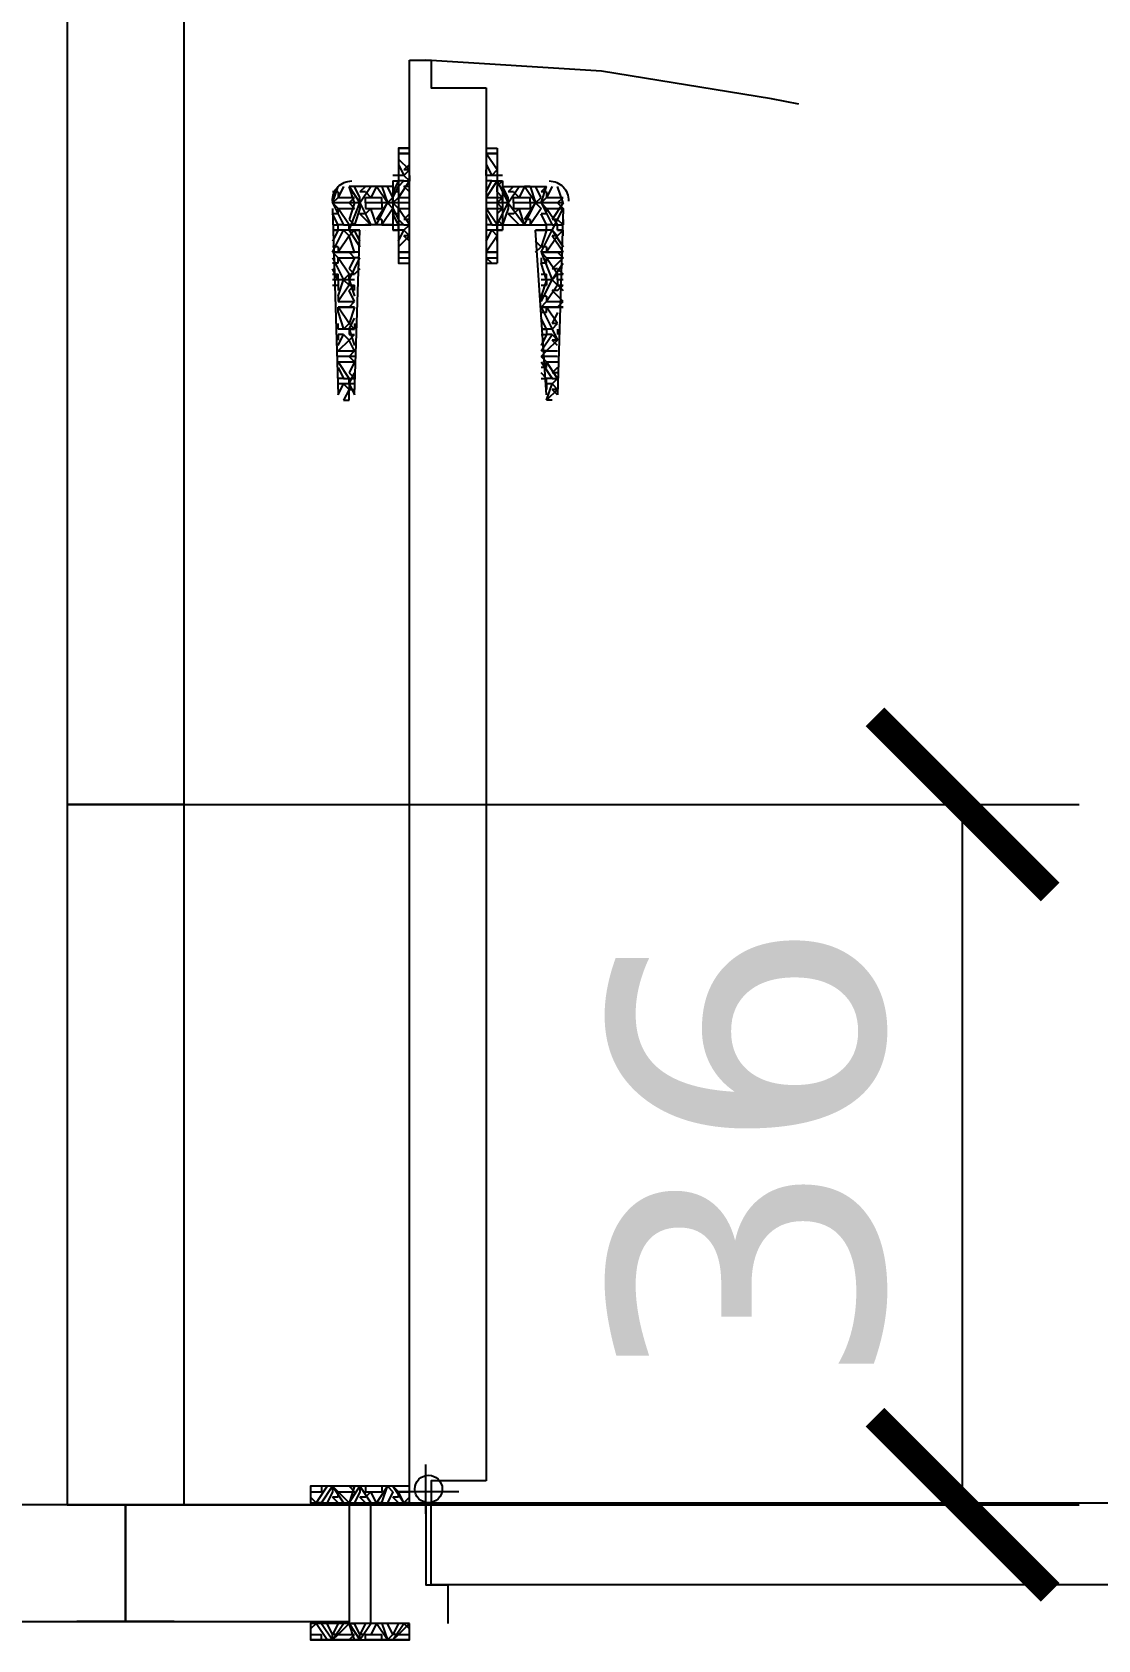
# Model space of a CAD drawing. Header units: centimetres. Extents: x -135 to 4159, y -1445 to 1077.
# Drawn here: x 2402.2 to 2457, y 440.3 to 522.9 of the extents above; entities that cross this region are included whole.
import ezdxf

# ---------------------------------------------------------------- set-up
doc = ezdxf.new("R2010")
doc.units = ezdxf.units.CM
for name, color, linetype in [('IC_KAPILAR', 7, 'Continuous'), ('MONTAJ_OZEL_OLCU', 6, 'Continuous'), ('MONTAJ_OZEL_PANO', 6, 'Continuous'), ('MONTAJ_STANDART', 7, 'Continuous')]:
    doc.layers.add(name, color=color, linetype=linetype)
doc.styles.add('PORTMAN', font='DejaVuSans.ttf')
doc.dimstyles.new('PORTMAN', dxfattribs={"dimtxt": 14, "dimasz": 9, "dimexe": 6, "dimexo": 5, "dimgap": 4, "dimtad": 1, "dimtxsty": 'PORTMAN', "dimblk": 'ARCHTICK', "dimcen": 2.5, "dimazin": 3, "dimtfac": 0.5, "dimtmove": 2, "dimatfit": 3})

# ---------------------------------------------------------------- blocks, each defined once
blk = doc.blocks.new('BOM_I11_1255p0_IC_K01_SOL_UST_KAYP102p5')
blk.add_lwpolyline([(0, 114), (6, 114), (6, 125.5), (0, 125.5)], close=True)
blk = doc.blocks.new('MNT_BOM_I11_1255p0_IC_K01_SOL_UST_KAYP102p5')
blk.add_blockref('BOM_I11_1255p0_IC_K01_SOL_UST_KAYP102p5', (0, 0))
blk = doc.blocks.new('kaynak-ic-kapi')
at = {"color": 133, "linetype": 'Continuous', "lineweight": 25, "true_color": 0x6ec1dd}
for p, q in [((54328.39, 7919.031), (54328.39, 7993.181)), ((54324.442, 7991.771), (54324.442, 7920.159)), ((54324.442, 7988.67), (54323.879, 7988.67)), ((54323.879, 7988.67), (54323.879, 7982.749)), ((54324.442, 7988.67), (54323.879, 7988.67)), ((54324.442, 7988.67), (54324.442, 7988.67)), ((54324.442, 7988.67), (54324.442, 7988.67)), ((54328.953, 7988.67), (54328.39, 7988.67)), ((54323.879, 7988.388), (54324.442, 7988.388)), ((54324.442, 7988.388), (54323.879, 7988.388)), ((54323.879, 7987.542), (54324.442, 7988.388)), ((54323.879, 7987.824), (54323.879, 7987.542)), ((54324.442, 7987.824), (54324.16, 7987.26)), ((54324.442, 7988.388), (54324.442, 7988.388)), ((54328.39, 7988.388), (54328.953, 7988.388)), ((54328.953, 7988.388), (54328.39, 7988.388)), ((54328.39, 7987.542), (54328.953, 7988.106)), ((54328.39, 7987.824), (54328.672, 7987.542)), ((54323.597, 7987.26), (54323.879, 7987.26)), ((54323.879, 7986.696), (54323.597, 7986.978)), ((54323.879, 7986.978), (54323.597, 7986.978)), ((54323.597, 7986.978), (54323.597, 7986.978)), ((54323.597, 7986.978), (54323.597, 7984.441)), ((54324.16, 7987.26), (54323.879, 7987.542)), ((54323.879, 7987.542), (54323.879, 7987.542)), ((54323.879, 7987.26), (54323.879, 7987.26)), ((54323.879, 7987.26), (54324.442, 7987.26)), ((54323.879, 7987.26), (54323.879, 7986.978)), ((54323.879, 7987.26), (54323.879, 7987.26)), ((54323.879, 7987.26), (54323.879, 7986.978)), ((54323.879, 7987.26), (54323.879, 7987.26)), ((54324.16, 7986.978), (54323.879, 7986.978)), ((54323.879, 7986.978), (54324.442, 7986.133)), ((54323.879, 7986.978), (54323.879, 7986.978)), ((54324.16, 7987.26), (54324.442, 7987.26)), ((54324.442, 7986.415), (54324.16, 7986.978)), ((54324.16, 7986.978), (54324.442, 7986.978)), ((54324.442, 7987.26), (54324.442, 7987.542)), ((54324.442, 7987.26), (54324.442, 7987.26)), ((54324.442, 7987.26), (54324.442, 7987.26)), ((54324.442, 7986.978), (54324.442, 7986.978)), ((54324.442, 7986.978), (54324.442, 7986.978)), ((54324.442, 7986.978), (54324.442, 7986.978)), ((54328.672, 7987.26), (54328.39, 7987.542)), ((54328.672, 7987.26), (54328.39, 7987.542)), ((54328.39, 7987.542), (54328.672, 7987.542)), ((54328.39, 7987.26), (54328.39, 7987.26)), ((54328.39, 7987.26), (54328.39, 7987.26)), ((54328.39, 7987.26), (54328.39, 7986.978)), ((54328.672, 7986.978), (54328.39, 7986.978)), ((54328.39, 7986.978), (54328.953, 7986.133)), ((54328.672, 7987.26), (54328.953, 7987.26)), ((54328.672, 7987.26), (54328.953, 7987.26)), ((54328.953, 7986.696), (54328.672, 7986.978)), ((54328.672, 7986.978), (54328.953, 7986.978)), ((54328.953, 7987.26), (54329.235, 7987.26)), ((54328.953, 7987.26), (54328.953, 7987.26)), ((54328.953, 7987.26), (54328.953, 7986.978)), ((54328.953, 7987.26), (54328.953, 7987.26)), ((54328.953, 7986.978), (54328.953, 7986.978)), ((54329.235, 7986.978), (54328.953, 7986.978)), ((54328.953, 7986.978), (54329.235, 7986.415)), ((54328.953, 7986.978), (54328.953, 7986.978)), ((54329.235, 7986.978), (54329.235, 7984.441)), ((54320.495, 7985.851), (54320.777, 7986.696)), ((54320.777, 7985.851), (54320.495, 7986.133)), ((54321.341, 7986.133), (54320.495, 7986.133)), ((54321.059, 7986.696), (54321.341, 7986.133)), ((54321.623, 7985.851), (54321.341, 7986.696)), ((54321.341, 7986.696), (54321.623, 7986.415)), ((54323.597, 7986.696), (54321.341, 7986.696)), ((54321.341, 7986.415), (54321.341, 7986.133)), ((54321.341, 7986.415), (54321.623, 7986.415)), ((54321.623, 7985.851), (54321.341, 7986.133)), ((54321.623, 7986.133), (54321.905, 7986.696)), ((54321.905, 7985.851), (54321.623, 7986.133)), ((54322.187, 7986.696), (54321.905, 7985.851)), ((54321.905, 7985.851), (54322.469, 7986.696)), ((54322.187, 7986.696), (54322.187, 7986.696)), ((54322.187, 7986.696), (54322.469, 7986.696)), ((54322.187, 7985.851), (54322.187, 7986.133)), ((54323.033, 7986.133), (54322.187, 7986.133)), ((54322.469, 7986.696), (54322.751, 7986.133)), ((54323.033, 7986.415), (54322.751, 7986.133)), ((54323.033, 7986.696), (54323.315, 7986.415)), ((54323.033, 7986.415), (54323.315, 7986.415)), ((54323.033, 7985.851), (54323.033, 7986.133)), ((54323.315, 7986.133), (54323.597, 7986.696)), ((54323.315, 7985.851), (54323.315, 7986.133)), ((54323.879, 7985.851), (54323.597, 7986.133)), ((54323.879, 7986.133), (54323.597, 7986.133)), ((54323.879, 7986.696), (54323.879, 7986.696)), ((54323.879, 7986.415), (54323.879, 7986.696)), ((54324.442, 7986.133), (54323.879, 7986.133)), ((54324.442, 7986.133), (54324.442, 7986.133)), ((54328.39, 7986.696), (54328.672, 7986.696)), ((54328.39, 7986.415), (54328.672, 7986.696)), ((54328.953, 7986.133), (54328.39, 7986.133)), ((54328.953, 7986.415), (54328.953, 7986.133)), ((54328.953, 7986.415), (54329.235, 7986.415)), ((54329.235, 7985.851), (54328.953, 7986.133)), ((54328.953, 7986.133), (54328.953, 7986.133)), ((54328.953, 7986.133), (54328.953, 7986.133)), ((54329.235, 7986.133), (54329.517, 7986.696)), ((54329.235, 7986.696), (54331.491, 7986.696)), ((54329.235, 7986.415), (54329.235, 7986.415)), ((54329.517, 7985.851), (54329.235, 7986.133)), ((54329.799, 7986.696), (54329.517, 7985.851)), ((54329.517, 7985.851), (54330.081, 7986.696)), ((54329.799, 7986.696), (54329.799, 7986.696)), ((54329.799, 7986.696), (54330.081, 7986.696)), ((54329.799, 7985.851), (54329.799, 7986.133)), ((54330.645, 7986.133), (54329.799, 7986.133)), ((54330.081, 7986.696), (54330.363, 7986.133)), ((54330.645, 7986.415), (54330.363, 7986.133)), ((54330.645, 7986.696), (54330.927, 7986.415)), ((54330.645, 7986.415), (54330.927, 7986.415)), ((54330.645, 7985.851), (54330.645, 7986.133)), ((54330.927, 7986.133), (54331.209, 7986.696)), ((54330.927, 7985.851), (54330.927, 7986.133)), ((54331.209, 7985.851), (54331.491, 7986.696)), ((54331.491, 7985.851), (54331.209, 7986.133)), ((54332.055, 7986.133), (54331.209, 7986.133)), ((54331.491, 7986.696), (54331.491, 7986.696)), ((54331.491, 7986.696), (54331.491, 7986.696)), ((54331.773, 7986.696), (54332.055, 7986.133)), ((54332.337, 7985.851), (54332.055, 7986.696)), ((54332.055, 7986.415), (54332.055, 7986.133)), ((54332.055, 7986.415), (54332.337, 7986.415)), ((54332.337, 7985.851), (54332.055, 7986.133)), ((54320.495, 7985.851), (54320.495, 7985.851)), ((54320.495, 7985.851), (54320.495, 7985.851)), ((54320.777, 7985.851), (54320.495, 7985.569)), ((54320.495, 7985.851), (54321.059, 7985.005)), ((54321.341, 7985.569), (54320.495, 7985.569)), ((54320.495, 7985.569), (54320.777, 7975.983)), ((54320.777, 7984.723), (54321.341, 7985.569)), ((54321.623, 7985.851), (54321.059, 7984.723)), ((54321.623, 7985.851), (54321.341, 7985.569)), ((54321.341, 7985.287), (54321.341, 7985.569)), ((54321.341, 7985.287), (54321.623, 7985.287)), ((54321.341, 7984.723), (54321.623, 7985.287)), ((54321.905, 7985.851), (54321.623, 7985.569)), ((54321.623, 7985.569), (54322.187, 7984.723)), ((54322.469, 7984.723), (54321.905, 7985.851)), ((54321.905, 7985.851), (54321.905, 7985.851)), ((54321.905, 7985.851), (54321.905, 7985.851)), ((54321.905, 7985.851), (54322.469, 7985.005)), ((54322.187, 7985.851), (54322.187, 7985.569)), ((54323.033, 7985.569), (54322.187, 7985.569)), ((54322.469, 7984.723), (54322.751, 7985.569)), ((54323.033, 7985.287), (54322.751, 7985.569)), ((54322.751, 7984.723), (54323.315, 7985.287)), ((54323.033, 7985.851), (54323.033, 7985.569)), ((54323.033, 7985.287), (54323.315, 7985.287)), ((54323.315, 7985.851), (54323.597, 7985.851)), ((54323.315, 7985.851), (54323.597, 7985.851)), ((54323.315, 7985.851), (54323.315, 7985.569)), ((54323.315, 7985.851), (54323.597, 7985.851)), ((54323.315, 7985.569), (54323.597, 7984.723)), ((54323.597, 7985.851), (54323.879, 7985.851)), ((54323.879, 7985.851), (54323.597, 7985.569)), ((54323.597, 7985.851), (54323.597, 7985.569)), ((54323.879, 7985.569), (54323.597, 7985.569)), ((54323.597, 7985.569), (54323.879, 7985.287)), ((54323.879, 7985.851), (54324.442, 7985.851)), ((54324.442, 7985.569), (54323.879, 7985.569)), ((54323.879, 7984.723), (54324.442, 7985.569)), ((54323.879, 7985.287), (54323.879, 7985.005)), ((54324.442, 7985.287), (54324.16, 7984.723)), ((54324.442, 7985.569), (54324.442, 7985.569)), ((54328.39, 7985.851), (54328.953, 7985.851)), ((54328.953, 7985.569), (54328.39, 7985.569)), ((54328.39, 7984.723), (54328.953, 7985.569)), ((54328.39, 7985.287), (54328.672, 7985.005)), ((54328.953, 7985.851), (54329.235, 7985.851)), ((54329.235, 7985.851), (54328.953, 7985.569)), ((54329.235, 7985.569), (54328.953, 7985.005)), ((54328.953, 7985.287), (54328.953, 7985.569)), ((54328.953, 7985.569), (54328.953, 7985.569)), ((54328.953, 7985.569), (54328.953, 7985.569)), ((54328.953, 7985.287), (54329.235, 7985.287)), ((54328.953, 7984.723), (54329.235, 7985.287)), ((54329.235, 7985.851), (54330.645, 7985.851)), ((54329.235, 7985.851), (54329.235, 7985.569)), ((54329.235, 7985.851), (54329.235, 7985.851)), ((54329.517, 7985.851), (54329.235, 7985.569)), ((54329.235, 7985.569), (54329.799, 7984.723)), ((54329.235, 7985.287), (54329.235, 7985.287)), ((54329.235, 7985.287), (54329.235, 7985.287)), ((54330.081, 7984.723), (54329.517, 7985.851)), ((54329.517, 7985.851), (54329.517, 7985.851)), ((54329.517, 7985.851), (54329.517, 7985.851)), ((54329.517, 7985.851), (54330.081, 7985.005)), ((54329.799, 7985.851), (54329.799, 7985.569)), ((54330.645, 7985.569), (54329.799, 7985.569)), ((54330.081, 7984.723), (54330.363, 7985.569)), ((54330.645, 7985.287), (54330.363, 7985.569)), ((54330.363, 7984.723), (54330.927, 7985.287)), ((54330.645, 7985.851), (54330.645, 7985.569)), ((54330.645, 7985.287), (54330.927, 7985.287)), ((54330.927, 7985.851), (54332.337, 7985.851)), ((54330.927, 7985.851), (54331.209, 7985.851)), ((54330.927, 7985.851), (54330.927, 7985.569)), ((54330.927, 7985.851), (54331.209, 7985.851)), ((54330.927, 7985.569), (54331.209, 7984.723)), ((54331.491, 7985.851), (54331.209, 7985.569)), ((54331.209, 7985.851), (54331.491, 7985.005)), ((54332.055, 7985.569), (54331.209, 7985.569)), ((54331.491, 7984.723), (54332.055, 7985.569)), ((54332.337, 7985.851), (54331.773, 7984.723)), ((54332.337, 7985.851), (54332.055, 7985.569)), ((54332.055, 7985.287), (54332.055, 7985.569)), ((54332.337, 7985.569), (54332.055, 7975.983)), ((54332.055, 7985.287), (54332.337, 7985.287)), ((54332.055, 7984.723), (54332.337, 7985.287)), ((54332.337, 7985.569), (54332.337, 7985.569)), ((54332.337, 7985.569), (54332.337, 7985.287)), ((54320.777, 7985.005), (54320.495, 7984.723)), ((54320.495, 7985.005), (54320.495, 7984.723)), ((54320.777, 7984.723), (54320.495, 7984.723)), ((54320.495, 7984.441), (54320.777, 7984.441)), ((54321.059, 7984.441), (54320.495, 7983.595)), ((54320.777, 7984.159), (54320.495, 7984.441)), ((54320.777, 7984.441), (54320.495, 7984.441)), ((54320.495, 7984.159), (54320.495, 7984.441)), ((54320.777, 7985.005), (54321.059, 7985.005)), ((54320.777, 7984.441), (54320.777, 7984.723)), ((54321.059, 7984.723), (54320.777, 7984.723)), ((54320.777, 7984.441), (54320.777, 7984.441)), ((54321.059, 7984.441), (54320.777, 7984.159)), ((54321.059, 7984.723), (54321.341, 7984.723)), ((54321.059, 7984.441), (54321.905, 7984.441)), ((54321.059, 7984.441), (54321.341, 7984.441)), ((54321.341, 7984.441), (54321.341, 7984.723)), ((54322.187, 7984.723), (54321.341, 7984.723)), ((54321.341, 7984.441), (54321.341, 7984.441)), ((54321.905, 7984.441), (54321.341, 7984.441)), ((54321.341, 7984.441), (54321.623, 7983.595)), ((54321.341, 7975.983), (54321.905, 7984.441)), ((54323.597, 7984.723), (54321.905, 7984.723)), ((54321.905, 7984.441), (54321.905, 7984.441)), ((54322.187, 7985.005), (54322.187, 7984.723)), ((54322.187, 7985.005), (54322.469, 7985.005)), ((54322.187, 7984.723), (54322.187, 7984.723)), ((54322.469, 7984.723), (54322.469, 7984.723)), ((54322.751, 7984.723), (54322.751, 7984.723)), ((54323.597, 7984.723), (54322.751, 7984.723)), ((54323.879, 7985.005), (54323.597, 7984.723)), ((54323.879, 7984.723), (54323.597, 7984.723)), ((54323.597, 7984.723), (54323.597, 7984.723)), ((54323.597, 7984.441), (54323.879, 7984.441)), ((54323.879, 7984.441), (54323.597, 7984.441)), ((54323.879, 7985.005), (54323.879, 7985.005)), ((54323.879, 7984.441), (54323.879, 7984.723)), ((54323.879, 7984.441), (54323.879, 7984.723)), ((54324.16, 7984.723), (54323.879, 7984.723)), ((54323.879, 7984.441), (54324.442, 7984.441)), ((54323.879, 7984.441), (54323.879, 7984.441)), ((54323.879, 7984.441), (54323.879, 7984.159)), ((54323.879, 7984.441), (54323.879, 7984.441)), ((54324.16, 7984.441), (54323.879, 7984.159)), ((54323.879, 7984.441), (54323.879, 7984.441)), ((54324.16, 7984.723), (54324.442, 7984.723)), ((54324.442, 7983.877), (54324.16, 7984.441)), ((54324.16, 7984.441), (54324.442, 7984.441)), ((54324.442, 7984.723), (54324.442, 7984.723)), ((54324.442, 7984.723), (54324.442, 7984.723)), ((54324.442, 7984.723), (54324.442, 7984.723)), ((54324.442, 7984.441), (54324.442, 7984.441)), ((54324.442, 7984.441), (54324.442, 7984.441)), ((54324.442, 7984.441), (54324.442, 7984.441)), ((54328.39, 7985.005), (54328.672, 7985.005)), ((54328.39, 7984.441), (54328.39, 7984.723)), ((54328.672, 7984.723), (54328.39, 7984.723)), ((54328.39, 7984.441), (54328.39, 7984.441)), ((54328.672, 7984.441), (54328.39, 7984.159)), ((54328.39, 7984.441), (54328.39, 7984.441)), ((54328.672, 7984.441), (54328.39, 7984.159)), ((54328.953, 7985.005), (54328.672, 7984.723)), ((54328.672, 7984.723), (54328.953, 7984.723)), ((54328.672, 7984.441), (54328.953, 7984.441)), ((54328.672, 7984.441), (54328.953, 7984.441)), ((54328.953, 7984.723), (54328.953, 7984.723)), ((54328.953, 7984.441), (54328.953, 7984.723)), ((54329.235, 7984.723), (54328.953, 7984.723)), ((54328.953, 7984.441), (54329.235, 7984.441)), ((54328.953, 7984.441), (54328.953, 7984.441)), ((54328.953, 7984.441), (54328.953, 7984.441)), ((54329.235, 7984.441), (54328.953, 7984.441)), ((54328.953, 7984.441), (54328.953, 7984.159)), ((54328.953, 7984.441), (54328.953, 7984.441)), ((54329.799, 7984.723), (54329.235, 7984.723)), ((54329.235, 7984.723), (54330.645, 7984.723)), ((54329.799, 7985.005), (54329.799, 7984.723)), ((54329.799, 7985.005), (54330.081, 7985.005)), ((54329.799, 7984.723), (54329.799, 7984.723)), ((54330.081, 7984.723), (54330.081, 7984.723)), ((54330.363, 7984.723), (54330.363, 7984.723)), ((54331.491, 7984.723), (54330.363, 7984.723)), ((54330.645, 7984.441), (54330.645, 7984.441)), ((54331.491, 7984.441), (54330.927, 7983.595)), ((54331.491, 7984.441), (54330.927, 7984.441)), ((54330.927, 7983.877), (54331.209, 7984.441)), ((54331.209, 7975.983), (54330.927, 7984.441)), ((54331.491, 7985.005), (54331.209, 7984.723)), ((54331.491, 7984.159), (54331.209, 7984.441)), ((54331.491, 7985.005), (54331.491, 7985.005)), ((54331.491, 7984.441), (54331.491, 7984.723)), ((54331.773, 7984.723), (54331.491, 7984.723)), ((54331.491, 7984.441), (54331.491, 7984.441)), ((54331.773, 7984.441), (54331.491, 7984.159)), ((54331.773, 7984.723), (54332.055, 7984.723)), ((54332.337, 7983.313), (54331.773, 7984.441)), ((54331.773, 7984.441), (54332.055, 7984.441)), ((54332.055, 7984.441), (54332.055, 7984.723)), ((54332.337, 7984.723), (54332.055, 7984.723)), ((54332.055, 7984.441), (54332.055, 7984.441)), ((54332.337, 7984.441), (54332.055, 7984.441)), ((54332.055, 7984.441), (54332.337, 7983.877)), ((54320.495, 7983.313), (54321.059, 7984.159)), ((54320.777, 7984.159), (54321.059, 7984.159)), ((54320.777, 7984.159), (54321.341, 7983.313)), ((54321.341, 7983.595), (54321.341, 7983.313)), ((54321.341, 7983.595), (54321.623, 7983.595)), ((54321.623, 7983.595), (54321.905, 7983.877)), ((54321.905, 7983.313), (54321.623, 7983.595)), ((54323.879, 7984.159), (54323.879, 7984.159)), ((54323.879, 7983.877), (54323.879, 7984.159)), ((54323.879, 7984.159), (54324.442, 7983.313)), ((54323.879, 7984.159), (54323.879, 7984.159)), ((54328.39, 7984.159), (54328.672, 7984.159)), ((54328.39, 7983.877), (54328.672, 7984.159)), ((54328.39, 7984.159), (54328.953, 7983.595)), ((54328.953, 7984.159), (54328.953, 7984.159)), ((54331.209, 7983.313), (54331.491, 7984.159)), ((54331.491, 7984.159), (54331.491, 7984.159)), ((54331.491, 7984.159), (54332.055, 7983.313)), ((54332.055, 7983.595), (54332.055, 7983.313)), ((54332.055, 7983.595), (54332.337, 7983.595)), ((54320.495, 7983.313), (54321.623, 7983.313)), ((54320.495, 7983.313), (54320.495, 7983.313)), ((54320.777, 7983.313), (54320.495, 7983.313)), ((54320.777, 7983.313), (54320.495, 7983.031)), ((54321.341, 7983.313), (54320.495, 7983.313)), ((54320.495, 7983.031), (54320.495, 7983.031)), ((54321.341, 7983.031), (54320.495, 7983.031)), ((54320.495, 7983.031), (54321.059, 7982.467)), ((54320.777, 7982.185), (54321.341, 7983.031)), ((54321.623, 7983.313), (54321.341, 7983.313)), ((54321.623, 7983.313), (54321.341, 7983.031)), ((54321.341, 7982.749), (54321.341, 7983.031)), ((54321.341, 7982.749), (54321.623, 7982.749)), ((54321.341, 7981.903), (54321.623, 7982.749)), ((54321.623, 7983.031), (54321.623, 7982.749)), ((54321.623, 7982.749), (54321.623, 7982.749)), ((54323.879, 7983.313), (54324.442, 7983.313)), ((54324.442, 7983.313), (54323.879, 7983.313)), ((54324.442, 7983.031), (54323.879, 7983.031)), ((54324.442, 7982.749), (54323.879, 7982.749)), ((54324.16, 7982.749), (54324.442, 7983.031)), ((54324.442, 7983.313), (54324.442, 7983.313)), ((54324.442, 7983.031), (54324.442, 7983.031)), ((54328.39, 7983.313), (54328.953, 7983.313)), ((54328.953, 7983.313), (54328.39, 7983.313)), ((54328.953, 7983.031), (54328.39, 7983.031)), ((54328.953, 7982.749), (54328.953, 7982.749)), ((54330.927, 7983.313), (54332.337, 7983.313)), ((54330.927, 7983.313), (54331.209, 7983.313)), ((54331.491, 7981.903), (54330.927, 7983.031)), ((54330.927, 7983.031), (54331.209, 7983.031)), ((54331.491, 7983.313), (54331.209, 7983.313)), ((54331.491, 7983.313), (54331.209, 7983.031)), ((54332.055, 7983.313), (54331.209, 7983.313)), ((54332.055, 7983.031), (54331.209, 7983.031)), ((54331.209, 7983.031), (54331.491, 7982.467)), ((54331.491, 7982.185), (54332.055, 7983.031)), ((54332.337, 7983.031), (54331.773, 7981.903)), ((54332.337, 7983.313), (54332.055, 7983.313)), ((54332.337, 7983.313), (54332.055, 7983.031)), ((54332.055, 7982.749), (54332.055, 7983.031)), ((54332.055, 7982.749), (54332.337, 7982.749)), ((54320.777, 7982.467), (54320.495, 7982.185)), ((54320.777, 7982.185), (54320.495, 7982.185)), ((54320.495, 7982.185), (54320.495, 7982.185)), ((54320.495, 7981.903), (54320.777, 7981.903)), ((54320.777, 7982.467), (54321.059, 7982.467)), ((54320.777, 7981.903), (54320.777, 7982.185)), ((54321.059, 7981.903), (54320.777, 7982.185)), ((54320.777, 7981.903), (54320.777, 7981.622)), ((54321.059, 7981.903), (54320.777, 7981.622)), ((54321.059, 7981.903), (54321.623, 7981.903)), ((54321.059, 7981.903), (54321.341, 7981.903)), ((54321.059, 7981.903), (54321.341, 7981.903)), ((54321.341, 7981.903), (54321.341, 7982.185)), ((54321.623, 7982.185), (54321.341, 7982.185)), ((54321.341, 7981.903), (54321.341, 7981.622)), ((54321.341, 7981.903), (54321.623, 7981.058)), ((54330.927, 7982.467), (54331.209, 7982.185)), ((54331.491, 7982.467), (54331.209, 7982.185)), ((54331.491, 7982.185), (54331.209, 7982.185)), ((54331.491, 7981.903), (54331.209, 7981.058)), ((54331.491, 7982.467), (54331.491, 7982.467)), ((54331.491, 7981.903), (54331.491, 7982.185)), ((54331.773, 7981.903), (54331.491, 7982.185)), ((54331.491, 7981.903), (54331.491, 7981.622)), ((54331.773, 7981.903), (54331.491, 7981.622)), ((54332.055, 7981.058), (54331.773, 7981.903)), ((54331.773, 7981.903), (54332.055, 7981.903)), ((54331.773, 7981.903), (54332.055, 7981.903)), ((54332.055, 7981.903), (54332.337, 7982.467)), ((54332.055, 7981.903), (54332.055, 7982.185)), ((54332.337, 7982.185), (54332.055, 7982.185)), ((54332.055, 7981.903), (54332.055, 7981.622)), ((54332.055, 7981.903), (54332.055, 7981.34)), ((54320.777, 7981.34), (54320.495, 7981.622)), ((54320.777, 7981.622), (54320.495, 7981.622)), ((54320.495, 7981.622), (54320.495, 7981.622)), ((54320.495, 7980.776), (54321.059, 7981.34)), ((54320.777, 7981.622), (54321.341, 7980.776)), ((54320.777, 7981.34), (54321.059, 7981.34)), ((54321.623, 7981.622), (54321.341, 7981.622)), ((54321.341, 7981.058), (54321.341, 7980.776)), ((54321.341, 7981.058), (54321.623, 7981.058)), ((54321.623, 7980.776), (54321.623, 7981.058)), ((54331.491, 7981.34), (54331.209, 7981.622)), ((54331.491, 7981.622), (54331.209, 7981.622)), ((54331.209, 7981.34), (54331.209, 7981.622)), ((54331.209, 7980.776), (54331.491, 7981.34)), ((54331.491, 7981.622), (54332.055, 7980.776)), ((54331.491, 7981.34), (54331.491, 7981.34)), ((54332.337, 7981.622), (54332.055, 7981.622)), ((54332.055, 7981.058), (54332.055, 7980.776)), ((54332.055, 7981.058), (54332.055, 7981.058)), ((54320.777, 7980.494), (54320.495, 7980.776)), ((54321.341, 7980.776), (54320.495, 7980.776)), ((54320.495, 7980.494), (54321.623, 7980.494)), ((54320.777, 7980.494), (54320.495, 7980.494)), ((54321.341, 7980.494), (54320.495, 7980.494)), ((54320.777, 7979.648), (54321.341, 7980.494)), ((54320.777, 7980.212), (54321.059, 7979.648)), ((54321.623, 7980.494), (54321.341, 7980.776)), ((54321.623, 7980.494), (54321.341, 7980.494)), ((54321.341, 7980.212), (54321.341, 7980.494)), ((54321.341, 7980.212), (54321.623, 7980.212)), ((54321.623, 7980.776), (54321.623, 7980.776)), ((54331.209, 7980.776), (54331.209, 7980.776)), ((54331.491, 7980.494), (54331.209, 7980.776)), ((54332.055, 7980.776), (54331.209, 7980.776)), ((54331.209, 7980.494), (54332.055, 7980.494)), ((54331.209, 7980.494), (54331.209, 7980.494)), ((54331.491, 7980.494), (54331.209, 7980.494)), ((54332.055, 7980.494), (54331.209, 7980.494)), ((54331.209, 7980.494), (54331.491, 7979.648)), ((54331.491, 7979.648), (54332.055, 7980.494)), ((54332.055, 7980.212), (54331.773, 7979.366)), ((54332.055, 7980.776), (54332.055, 7980.776)), ((54332.055, 7980.494), (54332.055, 7980.494)), ((54332.055, 7980.212), (54332.055, 7980.494)), ((54332.055, 7980.212), (54332.055, 7980.212)), ((54321.059, 7979.366), (54320.777, 7979.648)), ((54321.059, 7979.366), (54320.777, 7979.648)), ((54320.777, 7979.648), (54320.777, 7979.648)), ((54320.777, 7979.648), (54321.059, 7979.648)), ((54320.777, 7979.366), (54320.777, 7979.366)), ((54320.777, 7979.366), (54320.777, 7979.366)), ((54320.777, 7979.366), (54320.777, 7979.084)), ((54320.777, 7979.366), (54320.777, 7979.366)), ((54321.059, 7979.366), (54321.623, 7979.366)), ((54321.059, 7979.366), (54321.341, 7979.366)), ((54321.341, 7979.366), (54321.623, 7979.93)), ((54321.341, 7979.366), (54321.341, 7979.366)), ((54321.341, 7979.366), (54321.341, 7979.084)), ((54321.623, 7979.366), (54321.341, 7979.366)), ((54331.491, 7979.366), (54331.209, 7979.93)), ((54331.491, 7979.648), (54331.209, 7979.366)), ((54331.209, 7979.648), (54331.209, 7979.366)), ((54331.491, 7979.366), (54331.209, 7978.52)), ((54331.491, 7979.366), (54331.209, 7979.366)), ((54331.773, 7979.366), (54331.491, 7979.648)), ((54331.491, 7979.648), (54331.491, 7979.648)), ((54331.491, 7979.366), (54331.491, 7979.366)), ((54331.491, 7979.366), (54331.491, 7979.084)), ((54331.773, 7979.366), (54332.055, 7979.366)), ((54332.055, 7979.366), (54332.055, 7979.648)), ((54332.055, 7979.366), (54332.055, 7979.366)), ((54332.055, 7979.366), (54332.055, 7979.366)), ((54321.059, 7979.084), (54320.777, 7978.802)), ((54320.777, 7979.084), (54320.777, 7979.084)), ((54320.777, 7978.802), (54321.059, 7978.802)), ((54320.777, 7978.52), (54321.059, 7978.802)), ((54320.777, 7978.802), (54321.341, 7978.238)), ((54321.623, 7978.238), (54321.059, 7979.084)), ((54321.059, 7979.084), (54321.341, 7979.084)), ((54321.623, 7979.084), (54321.341, 7979.084)), ((54321.341, 7979.084), (54321.623, 7978.52)), ((54331.491, 7978.802), (54331.209, 7979.084)), ((54331.491, 7979.084), (54331.209, 7979.084)), ((54331.209, 7979.084), (54331.209, 7979.084)), ((54331.209, 7978.238), (54331.491, 7978.802)), ((54331.773, 7979.084), (54331.491, 7978.802)), ((54331.491, 7978.802), (54331.491, 7978.802)), ((54331.491, 7978.802), (54332.055, 7978.238)), ((54332.055, 7978.52), (54331.773, 7979.084)), ((54331.773, 7979.084), (54332.055, 7979.084)), ((54332.055, 7979.084), (54332.055, 7979.084)), ((54332.055, 7979.084), (54332.055, 7979.084)), ((54332.055, 7979.084), (54332.055, 7978.802)), ((54321.341, 7978.238), (54320.777, 7978.238)), ((54320.777, 7977.956), (54321.623, 7977.956)), ((54321.623, 7977.956), (54321.341, 7978.238)), ((54321.341, 7978.238), (54321.341, 7978.238)), ((54321.341, 7978.238), (54321.623, 7978.238)), ((54321.623, 7977.956), (54321.341, 7977.674)), ((54331.491, 7977.956), (54331.209, 7978.238)), ((54332.055, 7978.238), (54331.209, 7978.238)), ((54331.209, 7977.956), (54332.055, 7977.956)), ((54331.491, 7977.956), (54331.209, 7977.674)), ((54332.055, 7978.238), (54332.055, 7978.238)), ((54321.341, 7977.674), (54320.777, 7977.674)), ((54320.777, 7976.829), (54321.341, 7977.674)), ((54320.777, 7977.392), (54321.059, 7977.111)), ((54320.777, 7977.111), (54321.059, 7977.111)), ((54321.623, 7977.674), (54321.059, 7976.829)), ((54321.341, 7977.392), (54321.341, 7977.674)), ((54321.341, 7977.392), (54321.623, 7977.392)), ((54321.341, 7976.829), (54321.623, 7977.111)), ((54332.055, 7977.674), (54331.209, 7977.674)), ((54331.209, 7977.674), (54331.491, 7977.111)), ((54331.491, 7976.547), (54331.209, 7977.111)), ((54331.491, 7977.111), (54331.209, 7976.829)), ((54331.491, 7976.829), (54332.055, 7977.674)), ((54331.491, 7977.111), (54331.491, 7977.111)), ((54332.055, 7977.392), (54331.773, 7976.829)), ((54332.055, 7977.674), (54332.055, 7977.674)), ((54321.059, 7976.829), (54320.777, 7976.829)), ((54320.777, 7976.547), (54320.777, 7976.547)), ((54321.059, 7976.547), (54320.777, 7976.265)), ((54320.777, 7976.547), (54320.777, 7976.547)), ((54320.777, 7976.547), (54320.777, 7976.547)), ((54321.059, 7976.547), (54320.777, 7976.265)), ((54320.777, 7976.265), (54321.059, 7976.265)), ((54320.777, 7975.983), (54321.059, 7976.265)), ((54320.777, 7976.265), (54321.341, 7975.701)), ((54321.059, 7976.829), (54321.341, 7976.829)), ((54321.059, 7976.547), (54321.341, 7976.547)), ((54321.059, 7976.547), (54321.341, 7976.547)), ((54321.341, 7976.547), (54321.341, 7976.829)), ((54321.623, 7976.829), (54321.341, 7976.829)), ((54321.341, 7976.547), (54321.341, 7976.265)), ((54321.341, 7976.547), (54321.341, 7976.265)), ((54321.341, 7976.265), (54321.341, 7976.265)), ((54331.491, 7976.829), (54331.209, 7976.829)), ((54331.491, 7976.547), (54331.209, 7975.983)), ((54331.491, 7976.265), (54331.209, 7976.265)), ((54331.491, 7976.265), (54331.209, 7976.265)), ((54331.491, 7976.547), (54331.491, 7976.829)), ((54331.773, 7976.829), (54331.491, 7976.829)), ((54331.491, 7976.547), (54331.491, 7976.265)), ((54331.773, 7976.547), (54331.491, 7976.265)), ((54331.491, 7976.265), (54331.491, 7976.265)), ((54331.491, 7975.701), (54331.491, 7976.265)), ((54331.491, 7976.265), (54331.773, 7975.701)), ((54331.773, 7976.829), (54332.055, 7976.829)), ((54332.055, 7975.983), (54331.773, 7976.547)), ((54331.773, 7976.547), (54332.055, 7976.547)), ((54332.055, 7976.829), (54332.055, 7976.829)), ((54332.055, 7976.547), (54332.055, 7976.547)), ((54321.059, 7975.983), (54321.059, 7975.983)), ((54321.059, 7975.701), (54321.341, 7975.701)), ((54321.341, 7975.983), (54321.341, 7975.983)), ((54331.491, 7975.983), (54331.491, 7975.983)), ((54331.773, 7975.701), (54331.491, 7975.701)), ((54331.773, 7975.983), (54331.773, 7975.983)), ((54327.544, 7918.467), (54327.544, 7921.004)), ((54329.235, 7919.877), (54328.672, 7919.031)), ((54329.235, 7919.877), (54328.953, 7919.595)), ((54329.235, 7919.877), (54329.235, 7919.877)), ((54329.235, 7919.877), (54329.235, 7919.877)), ((54329.517, 7919.877), (54329.235, 7919.595)), ((54329.799, 7919.031), (54329.517, 7919.877)), ((54329.517, 7919.877), (54329.517, 7919.877)), ((54329.517, 7919.877), (54330.081, 7919.031)), ((54329.799, 7919.877), (54329.799, 7919.877)), ((54329.799, 7919.877), (54329.799, 7919.595)), ((54330.927, 7919.877), (54330.363, 7919.031)), ((54330.645, 7919.877), (54330.645, 7919.877)), ((54330.645, 7919.877), (54330.645, 7919.595)), ((54331.491, 7919.031), (54330.927, 7919.877)), ((54330.927, 7919.877), (54330.927, 7919.595)), ((54330.927, 7919.877), (54331.209, 7919.877)), ((54331.491, 7919.877), (54331.209, 7919.877)), ((54331.491, 7919.877), (54331.209, 7919.595)), ((54331.209, 7919.877), (54331.491, 7919.031)), ((54332.337, 7919.877), (54331.773, 7919.031)), ((54332.337, 7919.877), (54332.055, 7919.595)), ((54332.901, 7919.031), (54332.337, 7919.877)), ((54332.337, 7919.877), (54332.337, 7919.877)), ((54332.337, 7919.877), (54332.337, 7919.595)), ((54332.337, 7919.877), (54332.619, 7919.877)), ((54332.619, 7919.877), (54333.183, 7919.031)), ((54332.901, 7919.877), (54332.901, 7919.877)), ((54332.901, 7919.877), (54332.901, 7919.595)), ((54327.544, 7919.031), (54253.394, 7919.031)), ((54325.852, 7919.595), (54328.953, 7919.595)), ((54327.262, 7914.802), (54327.262, 7919.031)), ((54328.953, 7919.595), (54328.39, 7919.595)), ((54328.39, 7919.313), (54328.672, 7919.031)), ((54328.39, 7919.031), (54328.672, 7919.031)), ((54328.672, 7919.031), (54328.953, 7919.595)), ((54328.953, 7919.313), (54328.953, 7919.595)), ((54328.953, 7919.313), (54329.235, 7919.313)), ((54328.953, 7919.031), (54329.235, 7919.313)), ((54329.235, 7919.595), (54329.517, 7919.031)), ((54330.645, 7919.595), (54329.799, 7919.595)), ((54329.799, 7919.031), (54329.799, 7919.031)), ((54329.799, 7919.031), (54330.081, 7919.031)), ((54330.081, 7919.031), (54330.363, 7919.595)), ((54330.645, 7919.313), (54330.363, 7919.595)), ((54330.363, 7912.828), (54330.363, 7919.031)), ((54330.645, 7919.313), (54330.927, 7919.313)), ((54330.645, 7919.031), (54330.927, 7919.313)), ((54330.927, 7919.595), (54331.209, 7919.031)), ((54332.055, 7919.595), (54331.209, 7919.595)), ((54331.491, 7919.031), (54331.209, 7919.031)), ((54331.491, 7919.031), (54332.055, 7919.595)), ((54331.491, 7919.031), (54331.491, 7919.031)), ((54332.055, 7919.313), (54332.055, 7919.595)), ((54332.055, 7919.313), (54332.337, 7919.313)), ((54332.055, 7919.031), (54332.337, 7919.313)), ((54332.337, 7919.595), (54332.619, 7919.031)), ((54333.464, 7919.595), (54332.901, 7919.595)), ((54332.901, 7919.031), (54332.901, 7919.031)), ((54332.901, 7919.031), (54333.183, 7919.031)), ((54333.183, 7919.031), (54333.464, 7919.313)), ((54333.464, 7919.031), (54333.464, 7919.031)), ((54253.394, 7914.802), (54327.262, 7914.802)), ((54326.416, 7914.802), (54326.416, 7912.828)), ((54328.39, 7912.828), (54328.672, 7912.828)), ((54328.39, 7912.546), (54328.672, 7912.828)), ((54328.39, 7912.828), (54328.953, 7912.264)), ((54329.235, 7911.982), (54328.672, 7912.828)), ((54328.953, 7912.828), (54329.235, 7912.264)), ((54329.235, 7912.264), (54329.517, 7912.828)), ((54329.799, 7912.828), (54329.517, 7911.982)), ((54329.517, 7911.982), (54330.081, 7912.828)), ((54329.799, 7912.828), (54329.799, 7912.828)), ((54329.799, 7912.828), (54330.081, 7912.828)), ((54330.081, 7912.828), (54330.363, 7912.264)), ((54330.927, 7911.982), (54330.363, 7912.828)), ((54330.645, 7912.828), (54330.927, 7912.264)), ((54331.491, 7912.828), (54330.927, 7911.982)), ((54330.927, 7912.264), (54331.209, 7912.828)), ((54331.491, 7912.828), (54331.209, 7912.828)), ((54331.209, 7911.982), (54331.491, 7912.828)), ((54331.491, 7912.828), (54331.491, 7912.828)), ((54331.491, 7912.828), (54332.055, 7912.264)), ((54332.337, 7911.982), (54331.773, 7912.828)), ((54332.055, 7912.828), (54332.337, 7912.264)), ((54332.337, 7912.264), (54332.619, 7912.828)), ((54332.619, 7911.982), (54333.183, 7912.828)), ((54332.901, 7912.828), (54332.901, 7912.828)), ((54332.901, 7912.828), (54333.183, 7912.828)), ((54333.183, 7912.828), (54333.464, 7912.546)), ((54333.464, 7912.828), (54333.464, 7912.828)), ((54328.953, 7912.264), (54328.39, 7912.264)), ((54329.235, 7911.982), (54328.953, 7912.264)), ((54328.953, 7912.264), (54328.953, 7912.264)), ((54328.953, 7912.264), (54329.235, 7912.264)), ((54329.517, 7911.982), (54329.235, 7912.264)), ((54329.235, 7911.982), (54329.235, 7911.982)), ((54329.235, 7911.982), (54329.235, 7911.982)), ((54329.517, 7911.982), (54329.517, 7911.982)), ((54329.799, 7911.982), (54329.799, 7912.264)), ((54330.645, 7912.264), (54329.799, 7912.264)), ((54329.799, 7911.982), (54329.799, 7911.982)), ((54330.645, 7912.264), (54330.363, 7912.264)), ((54330.645, 7911.982), (54330.645, 7912.264)), ((54330.645, 7912.264), (54330.927, 7912.264)), ((54330.645, 7911.982), (54330.645, 7911.982)), ((54330.927, 7911.982), (54330.927, 7912.264)), ((54330.927, 7911.982), (54331.209, 7911.982)), ((54331.491, 7911.982), (54331.209, 7912.264)), ((54332.055, 7912.264), (54331.209, 7912.264)), ((54331.491, 7911.982), (54331.491, 7911.982)), ((54332.055, 7912.264), (54332.055, 7912.264)), ((54332.055, 7912.264), (54332.337, 7912.264)), ((54332.337, 7911.982), (54332.337, 7912.264)), ((54332.337, 7911.982), (54332.619, 7911.982)), ((54332.901, 7911.982), (54332.901, 7912.264)), ((54333.464, 7912.264), (54332.901, 7912.264)), ((54332.901, 7911.982), (54332.901, 7911.982))]:
    blk.add_line(p, q, dxfattribs=at)
at = {"color": 7, "linetype": 'Continuous', "lineweight": 25}
blk.add_lwpolyline([(54308.372, 7990.926), (54309.782, 7991.208), (54318.522, 7992.617), (54327.544, 7993.181)], dxfattribs=at)
at = {"color": 133, "linetype": 'Continuous', "lineweight": 25, "true_color": 0x6ec1dd}
for points in [[(54328.39, 7993.181), (54327.262, 7993.181), (54327.262, 7991.771), (54324.442, 7991.771)], [(54328.39, 7988.67), (54328.953, 7988.67), (54328.953, 7982.749), (54328.39, 7982.749)], [(54328.953, 7987.824), (54328.672, 7987.26), (54328.39, 7986.978)], [(54323.879, 7986.978), (54323.597, 7986.415), (54323.315, 7985.851), (54322.469, 7984.723)], [(54323.879, 7984.723), (54323.597, 7985.287), (54323.315, 7985.851), (54322.751, 7986.696)], [(54323.597, 7985.851), (54323.597, 7986.133), (54323.879, 7986.415)], [(54329.235, 7985.851), (54329.235, 7986.133), (54328.953, 7986.696)], [(54331.491, 7984.441), (54330.927, 7985.851), (54330.363, 7986.696)], [(54331.491, 7986.696), (54330.927, 7985.851), (54330.363, 7984.723)], [(54320.495, 7985.851), (54321.623, 7985.851), (54323.033, 7985.851)], [(54321.623, 7983.313), (54321.059, 7984.441), (54320.495, 7985.569)], [(54328.953, 7983.877), (54328.672, 7984.441), (54328.39, 7984.723)], [(54330.927, 7984.441), (54331.491, 7984.441), (54332.337, 7984.441)], [(54321.623, 7983.313), (54321.059, 7981.903), (54320.495, 7981.34)], [(54321.623, 7980.776), (54321.059, 7981.903), (54320.495, 7982.749)], [(54331.209, 7981.903), (54331.491, 7981.903), (54332.337, 7981.903)], [(54321.623, 7980.494), (54321.059, 7979.366), (54320.777, 7978.802)], [(54331.209, 7979.366), (54331.491, 7979.366), (54332.055, 7979.366)], [(54321.341, 7975.701), (54321.059, 7976.547), (54320.777, 7976.829)], [(54331.209, 7976.547), (54331.491, 7976.547), (54332.055, 7976.547)], [(54324.442, 7920.159), (54327.262, 7920.159), (54327.262, 7919.031)], [(54328.39, 7919.031), (54328.39, 7919.877), (54333.464, 7919.877), (54333.464, 7919.031), (54327.544, 7919.031)], [(54328.39, 7919.877), (54329.235, 7919.877), (54330.645, 7919.877)], [(54330.927, 7919.877), (54332.337, 7919.877), (54333.464, 7919.877)], [(54327.544, 7919.031), (54327.544, 7914.802), (54326.416, 7914.802)], [(54332.901, 7912.828), (54332.337, 7911.982), (54332.055, 7912.264)], [(54328.39, 7911.982), (54329.235, 7911.982), (54330.645, 7911.982)], [(54330.927, 7911.982), (54332.337, 7911.982), (54333.464, 7911.982)]]:
    blk.add_lwpolyline(points, dxfattribs=at)
blk.add_lwpolyline([(54328.39, 7912.828), (54333.464, 7912.828), (54333.464, 7911.982), (54328.39, 7911.982)], close=True, dxfattribs=at)
for points in [[(54321.2, 7986.978), (54320.931, 7986.978), (54320.673, 7986.868), (54320.487, 7986.673)], [(54332.063, 7986.673), (54331.877, 7986.868), (54331.619, 7986.978), (54331.35, 7986.978)], [(54320.487, 7986.673), (54320.3, 7986.479), (54320.202, 7986.216), (54320.214, 7985.947)], [(54332.336, 7985.947), (54332.348, 7986.216), (54332.25, 7986.479), (54332.063, 7986.673)], [(54327.403, 7920.441), (54327.014, 7920.441), (54326.698, 7920.125), (54326.698, 7919.736)], [(54328.108, 7919.736), (54328.108, 7920.125), (54327.792, 7920.441), (54327.403, 7920.441)], [(54326.698, 7919.736), (54326.698, 7919.346), (54327.014, 7919.031), (54327.403, 7919.031)], [(54327.403, 7919.031), (54327.792, 7919.031), (54328.108, 7919.346), (54328.108, 7919.736)]]:
    blk.add_open_spline(points, degree=3, dxfattribs=at)
blk = doc.blocks.new('BOM_K01_IC_KAPI_ACIKLIK820')
at = {"layer": 'IC_KAPILAR'}
blk.add_blockref('kaynak-ic-kapi', (0, 0), dxfattribs=at)
blk = doc.blocks.new('BOM_I11_1255p0_IC_K01_SOL_ALT_KAYM102p5')
blk.add_lwpolyline([(0, 0), (6, 0), (6, 11.5), (0, 11.5)], close=True)
at = {"layer": 'IC_KAPILAR', "xscale": -1, "rotation": 90}
blk.add_blockref('BOM_K01_IC_KAPI_ACIKLIK820', (7918.93, 54342.969), dxfattribs=at)
blk = doc.blocks.new('MNT_BOM_I11_1255p0_IC_K01_SOL_ALT_KAYM102p5')
blk.add_blockref('BOM_I11_1255p0_IC_K01_SOL_ALT_KAYM102p5', (0, 0))
blk = doc.blocks.new('BOM_I12_360p0_IC_DOLU')
blk.add_lwpolyline([(0, 0), (6, 0), (6, 36), (0, 36)], close=True)
blk = doc.blocks.new('MNT_BOM_I12_360p0_IC_DOLU')
blk.add_blockref('BOM_I12_360p0_IC_DOLU', (0, 0))
blk = doc.blocks.new('_ARCHTICK')
at = {"color": 0, "linetype": 'BYBLOCK', "const_width": 0.15}
blk.add_lwpolyline([(-0.5, -0.5), (0.5, 0.5)], dxfattribs=at)
blk = doc.blocks.new('BOM_I01_1255p0_IC_DOLU')
blk.add_lwpolyline([(0, 0), (6, 0), (6, 125.5), (0, 125.5)], close=True)
blk = doc.blocks.new('MNT_BOM_I01_1255p0_IC_DOLU')
blk.add_blockref('BOM_I01_1255p0_IC_DOLU', (0, 0))
blk = doc.blocks.new('BOM_B03_UCLU_H_60')
for p, q in [((-3, -2.5), (-3, 2.5)), ((5.5, 3), (3, 3)), ((3, 3), (3, -3)), ((3, -2.5), (3, 2.5)), ((3, 0), (-3, 0)), ((-3, 0), (-3, -2.5)), ((3, -2.5), (3, 0)), ((3, -3), (5.5, -3))]:
    blk.add_line(p, q)
blk = doc.blocks.new('MNT_BOM_B03_UCLU_H_60')
blk.add_blockref('BOM_B03_UCLU_H_60', (0, 0))

msp = doc.modelspace()

# ---------------------------------------------------------------- block references
at = {"layer": 'MONTAJ_OZEL_PANO'}
msp.add_blockref('MNT_BOM_I12_360p0_IC_DOLU', (2404, 447.25), dxfattribs=at)
at = {"layer": 'MONTAJ_STANDART'}
msp.add_blockref('MNT_BOM_I01_1255p0_IC_DOLU', (2404, 483.25), dxfattribs=at)
for name, p, rotation in [('MNT_BOM_I11_1255p0_IC_K01_SOL_UST_KAYP102p5', (2281.5, 447.25), 270), ('MNT_BOM_I11_1255p0_IC_K01_SOL_ALT_KAYM102p5', (2407, 447.25), 270), ('MNT_BOM_B03_UCLU_H_60', (2407, 444.25), 90)]:
    msp.add_blockref(name, p, dxfattribs=dict(at, rotation=rotation))

# ---------------------------------------------------------------- dimensions: what is measured, and where the dimension line sits
at = {"layer": 'MONTAJ_OZEL_OLCU'}
msp.add_linear_dim(base=(2450, 447.25), p1=(2404, 447.25), p2=(2404, 483.25), angle=90, dimstyle='PORTMAN', override={"dimtxt": 14, "dimasz": 9, "dimexe": 6, "dimexo": 5, "dimdec": 2, "dimzin": 8, "dimdsep": 44}, dxfattribs=at).render()

doc.saveas('drawing.dxf')
